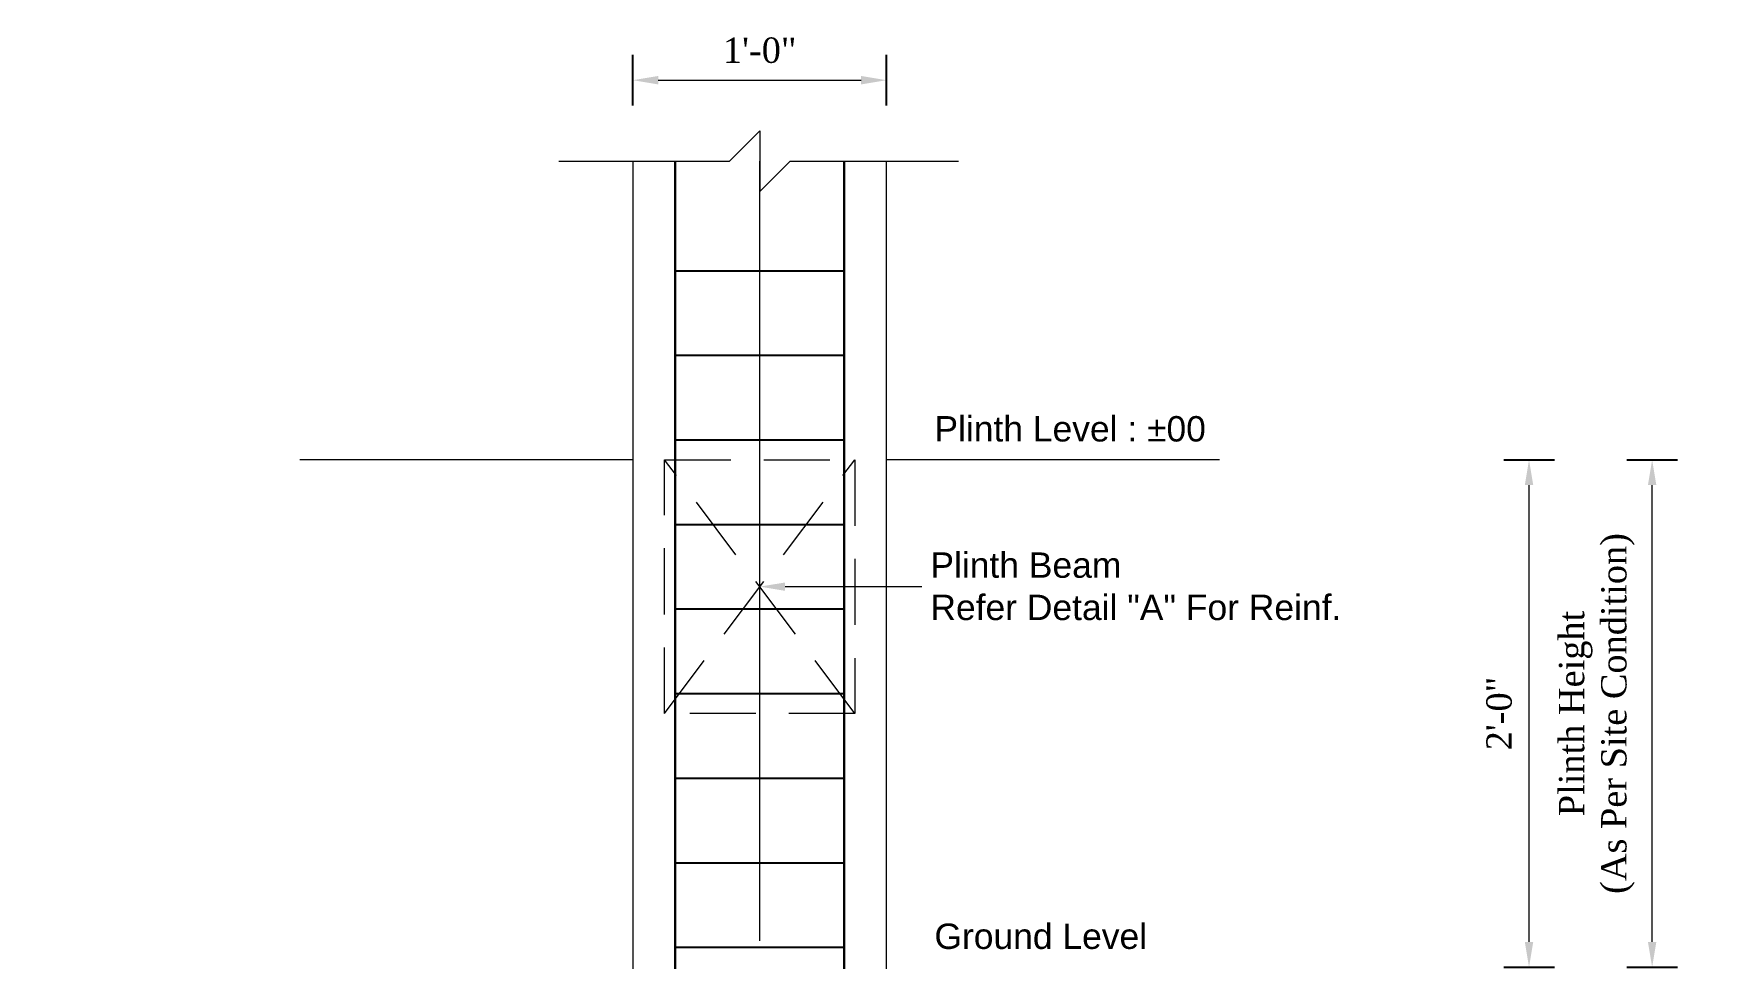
# Model space of a CAD drawing. Header units: feet. Extents: x 28652 to 66086, y -6769 to -640.
# Drawn here: x 53332.4 to 53412.2, y -1109.4 to -1065.6 of the extents above; entities that cross this region are included whole.
import ezdxf
from ezdxf import colors
from ezdxf.entities.mleader import LeaderData, LeaderLine
from ezdxf.math import Vec2, Vec3

# ---------------------------------------------------------------- set-up
doc = ezdxf.new("R2010")
doc.units = ezdxf.units.FT
doc.header["$LTSCALE"] = 50
doc.header["$MEASUREMENT"] = 0
doc.header["$PDMODE"] = 34
doc.linetypes.add('CENTER2', pattern=[1.125, 0.75, -0.125, 0.125, -0.125])
doc.linetypes.add('HIDDEN', pattern=[0.375, 0.25, -0.125])
for name, color, linetype, lineweight in [('DIM', 7, 'Continuous', 9), ('IES_WR_Center Line', 7, 'CENTER2', 13), ('IES_WR_Dimension', 7, 'Continuous', 15), ('IES_WR_Elevation', 4, 'Continuous', 15), ('IES_WR_Leader', 7, 'Continuous', 15), ('IES_WR_Rebar Concrete Line', 2, 'Continuous', 15), ('IES_WR_Rebar-Main', 1, 'Continuous', 30), ('IES_WR_Stirrups', 6, 'Continuous', 25), ('IES_WR_Text Structure', 70, 'Continuous', 20), ('Reference', 7, 'Continuous', 15)]:
    doc.layers.add(name, color=color, linetype=linetype, lineweight=lineweight)
doc.styles.add('arial', font='times.ttf')
doc.styles.add('Arial Annotation', font='arial.ttf', dxfattribs={"height": 0.06})
doc.styles.add('dimension', font='arial.ttf')
doc.dimstyles.new('1@100', dxfattribs={"dimscale": 0.1, "dimtxt": 60, "dimasz": 60, "dimexe": 60, "dimexo": 0, "dimgap": 30, "dimtad": 1, "dimdec": 0, "dimzin": 0, "dimdsep": 46, "dimlunit": 4, "dimtxsty": 'dimension', "dimcen": 0, "dimclrd": 256, "dimclre": 256, "dimclrt": 256, "dimadec": 0, "dimazin": 0, "dimtfac": 1, "dimtdec": 0, "dimtix": 1, "dimtofl": 0, "dimtmove": 0, "dimatfit": 3, "dimfxl": 60, "dimfxlon": 1, "dimtfillclr": 256, "dimtolj": 1, "dimtzin": 0, "dimlwd": -1, "dimlwe": -1, "dimarcsym": 0})
doc.dimstyles.new('SECS', dxfattribs={"dimtxt": 0.06, "dimasz": 0.06, "dimexe": 0.06, "dimexo": 0, "dimgap": 0.04, "dimtad": 1, "dimdec": 0, "dimzin": 3, "dimdsep": 46, "dimlunit": 4, "dimtxsty": 'arial', "dimcen": 1.25, "dimclrd": 256, "dimclrt": 3, "dimadec": 0, "dimazin": 0, "dimtfac": 1, "dimtdec": 0, "dimtix": 1, "dimtofl": 0, "dimtmove": 2, "dimatfit": 1, "dimfxl": 0.06, "dimfxlon": 1, "dimtolj": 1, "dimtzin": 0, "dimlwd": -1, "dimarcsym": 0})

# ---------------------------------------------------------------- blocks, each defined once
blk = doc.blocks.new('*U19')
at = {"layer": 'IES_WR_Stirrups'}
blk.add_lwpolyline([(0, 4), (0, -4)], dxfattribs=at)
blk = doc.blocks.new('*U20')
at = {"color": 0, "linetype": 'ByBlock', "lineweight": -2, "transparency": 16777216, "rotation": 90}
for p in [(539.814, 186.346), (539.814, 182.346), (539.814, 178.346), (539.814, 174.346), (539.814, 170.346), (539.814, 166.346), (539.814, 162.346), (539.814, 158.346), (539.814, 154.346), (539.814, 150.346), (539.814, 146.346), (539.814, 142.346), (539.814, 138.346), (539.814, 134.346), (539.814, 130.346), (539.814, 126.346), (539.814, 122.346), (539.814, 118.346), (539.814, 114.346), (539.814, 110.346), (539.814, 106.346), (539.814, 102.346)]:
    blk.add_blockref('*U19', p, dxfattribs=at)
blk = doc.blocks.new('*D1051')
at = {"layer": 'Defpoints', "color": 0}
for p in [(53372.772, -1067.834), (53360.772, -1071.667), (53372.772, -1071.667)]:
    blk.add_point(p, dxfattribs=at)
at = {"layer": 'IES_WR_Dimension', "color": 0, "lineweight": -2}
for p, q in [((53360.772, -1069.034), (53360.772, -1066.634)), ((53372.772, -1069.034), (53372.772, -1066.634))]:
    blk.add_line(p, q, dxfattribs=at)
at = {"layer": 'IES_WR_Dimension'}
blk.add_line((53361.972, -1067.834), (53371.572, -1067.834), dxfattribs=at)
for points in [[(53361.972, -1067.634), (53361.972, -1068.034), (53360.772, -1067.834)], [(53371.572, -1067.634), (53371.572, -1068.034), (53372.772, -1067.834)]]:
    blk.add_solid(points, dxfattribs=at)
at = {"layer": 'IES_WR_Dimension', "color": 3, "insert": (53366.772, -1066.424), "char_height": 1.2, "attachment_point": 5, "style": 'arial'}
blk.add_mtext('\\A1;1\'-0"', dxfattribs=at)
blk = doc.blocks.new('*D1073')
at = {"layer": 'Defpoints', "color": 0}
for p in [(53388.538, -1085.787), (53403.179, -1085.787), (53388.538, -1109.787)]:
    blk.add_point(p, dxfattribs=at)
at = {"layer": 'IES_WR_Dimension', "color": 0, "lineweight": -2}
for p, q in [((53401.979, -1085.787), (53404.379, -1085.787)), ((53401.979, -1109.787), (53404.379, -1109.787))]:
    blk.add_line(p, q, dxfattribs=at)
at = {"layer": 'IES_WR_Dimension'}
blk.add_line((53403.179, -1108.587), (53403.179, -1086.987), dxfattribs=at)
for points in [[(53402.979, -1086.987), (53403.379, -1086.987), (53403.179, -1085.787)], [(53402.979, -1108.587), (53403.379, -1108.587), (53403.179, -1109.787)]]:
    blk.add_solid(points, dxfattribs=at)
at = {"layer": 'IES_WR_Dimension', "color": 3, "insert": (53401.768, -1097.787), "char_height": 1.2, "attachment_point": 5, "rotation": 90, "style": 'arial'}
blk.add_mtext('\\A1;2\'-0"', dxfattribs=at)
blk = doc.blocks.new('*D1077')
at = {"layer": 'Defpoints', "color": 0}
for p in [(53388.538, -1085.787), (53409.006, -1085.787), (53388.538, -1109.787)]:
    blk.add_point(p, dxfattribs=at)
at = {"layer": 'IES_WR_Dimension', "color": 0, "lineweight": -2}
for p, q in [((53407.806, -1085.787), (53410.206, -1085.787)), ((53407.806, -1109.787), (53410.206, -1109.787))]:
    blk.add_line(p, q, dxfattribs=at)
at = {"layer": 'IES_WR_Dimension'}
blk.add_line((53409.006, -1108.587), (53409.006, -1086.987), dxfattribs=at)
for points in [[(53408.806, -1086.987), (53409.206, -1086.987), (53409.006, -1085.787)], [(53408.806, -1108.587), (53409.206, -1108.587), (53409.006, -1109.787)]]:
    blk.add_solid(points, dxfattribs=at)
at = {"layer": 'IES_WR_Dimension', "color": 3, "insert": (53406.386, -1097.787), "char_height": 1.2, "attachment_point": 5, "rotation": 90, "style": 'arial'}
blk.add_mtext('\\A1;Plinth Height^J(As Per Site Condition)', dxfattribs=at)
blk = doc.blocks.new('*D1511')
at = {"layer": 'Defpoints', "color": 0, "ltscale": 0.1, "transparency": 16777216}
for p in [(53292.001, -1109.787), (53358.772, -1109.787), (53358.772, -1142.787)]:
    blk.add_point(p, dxfattribs=at)
at = {"layer": 'DIM', "ltscale": 0.1, "transparency": 16777216}
for p, q in [((53292.001, -1103.787), (53292.001, -1097.787)), ((53298.001, -1109.787), (53286.001, -1109.787)), ((53298.001, -1142.787), (53286.001, -1142.787)), ((53292.001, -1148.787), (53292.001, -1154.787))]:
    blk.add_line(p, q, dxfattribs=at)
for points in [[(53291.001, -1103.787), (53293.001, -1103.787), (53292.001, -1109.787)], [(53291.001, -1148.787), (53293.001, -1148.787), (53292.001, -1142.787)]]:
    blk.add_solid(points, dxfattribs=at)
at = {"layer": 'DIM', "ltscale": 0.1, "transparency": 16777216, "insert": (53285.155, -1126.287), "char_height": 6, "attachment_point": 5, "rotation": 90, "style": 'dimension'}
blk.add_mtext('\\A1;2\'-9" [0.84]', dxfattribs=at)

msp = doc.modelspace()

# ---------------------------------------------------------------- linework, layer by layer
at = {"layer": 'IES_WR_Center Line'}
msp.add_lwpolyline([(53366.772, -1164.787), (53366.772, -1071.667)], dxfattribs=at)
at = {"layer": 'IES_WR_Elevation'}
for p, q in [((53360.772, -1085.787), (53345.007, -1085.787)), ((53388.538, -1085.787), (53372.772, -1085.787))]:
    msp.add_line(p, q, dxfattribs=at)
at = {"layer": 'IES_WR_Rebar Concrete Line'}
msp.add_lwpolyline([(53360.772, -1071.667), (53360.772, -1142.787), (53356.772, -1142.787), (53333.772, -1154.787), (53333.772, -1164.787), (53399.772, -1164.787), (53399.772, -1154.787), (53376.772, -1142.787), (53372.772, -1142.787), (53372.772, -1071.667)], dxfattribs=at)
at = {"layer": 'IES_WR_Rebar Concrete Line', "linetype": 'HIDDEN', "ltscale": 0.25}
msp.add_lwpolyline([(53362.272, -1085.787), (53371.272, -1085.787), (53371.272, -1097.787), (53362.272, -1097.787)], close=True, dxfattribs=at)
for points in [[(53371.272, -1097.787), (53362.272, -1085.787)], [(53362.272, -1097.787), (53371.272, -1085.787)]]:
    msp.add_lwpolyline(points, dxfattribs=at)
at = {"layer": 'IES_WR_Rebar-Main'}
for points in [[(53362.772, -1071.667), (53362.772, -1160.843, -0.414214), (53362.272, -1161.343), (53348.424, -1161.343)], [(53370.772, -1071.667), (53370.772, -1160.843, 0.414214), (53371.272, -1161.343), (53384.479, -1161.343)]]:
    msp.add_lwpolyline(points, format="xyb", dxfattribs=at)
at = {"layer": 'Reference'}
msp.add_lwpolyline([(53357.259, -1071.667), (53365.335, -1071.667), (53366.772, -1070.23), (53366.772, -1073.105), (53368.21, -1071.667), (53376.182, -1071.667)], dxfattribs=at)

# ---------------------------------------------------------------- block references
msp.add_blockref('*U20', (52826.959, -1263.189))

# ---------------------------------------------------------------- texts
at = {"layer": 'IES_WR_Text Structure', "char_height": 1.2, "width": 61.38171, "attachment_point": 1, "style": 'Arial Annotation'}
for s, insert in [('Plinth Level : %%P00', (53375.039, -1083.722)), ('Ground Level', (53375.039, -1107.722))]:
    msp.add_mtext(s, dxfattribs=dict(at, insert=insert))

# ---------------------------------------------------------------- dimensions: what is measured, and where the dimension line sits
at = {"layer": 'DIM', "ltscale": 0.1}
dim = msp.add_linear_dim(base=(53292.001, -1109.787), p1=(53358.772, -1142.787), p2=(53358.772, -1109.787), angle=90, dimstyle='1@100', dxfattribs=at)
dim.commit()
dim.dimension.update_dxf_attribs({"geometry": '*D1511', "text_midpoint": (53285.155, -1126.287)})
at = {"layer": 'IES_WR_Dimension'}
dim = msp.add_linear_dim(base=(53372.772, -1067.834), p1=(53360.772, -1071.667), p2=(53372.772, -1071.667), dimstyle='SECS', override={"dimscale": 0, "dimtix": 1, "dimtofl": 0, "dimtmove": 2, "dimatfit": 1}, dxfattribs=at)
dim.commit()
dim.dimension.update_dxf_attribs({"geometry": '*D1051', "text_midpoint": (53366.772, -1066.424)})
dim = msp.add_linear_dim(base=(53403.179, -1085.787), p1=(53388.538, -1109.787), p2=(53388.538, -1085.787), angle=90, dimstyle='SECS', override={"dimscale": 0, "dimtix": 1, "dimtofl": 0, "dimtmove": 2, "dimatfit": 1}, dxfattribs=at)
dim.commit()
dim.dimension.update_dxf_attribs({"geometry": '*D1073', "text_midpoint": (53401.768, -1097.787)})
dim = msp.add_linear_dim(base=(53409.006, -1085.787), p1=(53388.538, -1109.787), p2=(53388.538, -1085.787), angle=90, text='Plinth Height^J(As Per Site Condition)', dimstyle='SECS', override={"dimscale": 0, "dimtix": 1, "dimtofl": 0, "dimtmove": 2, "dimatfit": 1}, dxfattribs=at)
dim.commit()
dim.dimension.update_dxf_attribs({"geometry": '*D1077', "text_midpoint": (53406.386, -1097.787)})

# ---------------------------------------------------------------- leaders
at = {"layer": 'IES_WR_Leader'}
ml = msp.add_multileader_mtext('Standard', dxfattribs=at)
ml.set_content('Plinth Beam\\PRefer Detail "A" For Reinf.', color=256, style='Arial Annotation')
ml.set_leader_properties(color=256, linetype='ByLayer', lineweight=-1)
ml.build(insert=Vec2(0, 0))
ml.multileader.update_dxf_attribs({"text_left_attachment_type": 2, "text_right_attachment_type": 2, "dogleg_length": 0, "arrow_head_size": 1.2, "scale": 20})
ctx = ml.context
ctx.base_point, ctx.scale, ctx.char_height, ctx.arrow_head_size, ctx.landing_gap_size, ctx.plane_origin = Vec3(53374.449, -1091.787), 20, 1.2, 1.2, 0.4, Vec3(53366.772, -1091.787)
ctx.left_attachment, ctx.right_attachment = 2, 2
notes = []
notes.append((ctx, [(0, (1, 1, 0), (53374.449, -1091.787), (1, 0), 0, [(0, [(53366.772, -1091.787)], 0, [])])]))
ctx.mtext.insert, ctx.mtext.flow_direction = Vec3(53374.849, -1090.167), 5
for ctx, leaders in notes:
    for number, flags, end, landing, length, lines in leaders:
        leader = LeaderData()
        leader.index, (leader.has_last_leader_line, leader.has_dogleg_vector, leader.attachment_direction) = number, flags
        leader.last_leader_point, leader.dogleg_vector, leader.dogleg_length = Vec3(end), Vec3(landing), length
        for number, points, colour, breaks in lines:
            line = LeaderLine()
            line.index, line.vertices, line.color, line.breaks = number, Vec3.list(points), colors.encode_raw_color(colour), breaks
            leader.lines.append(line)
        ctx.leaders.append(leader)

doc.saveas('drawing.dxf')
